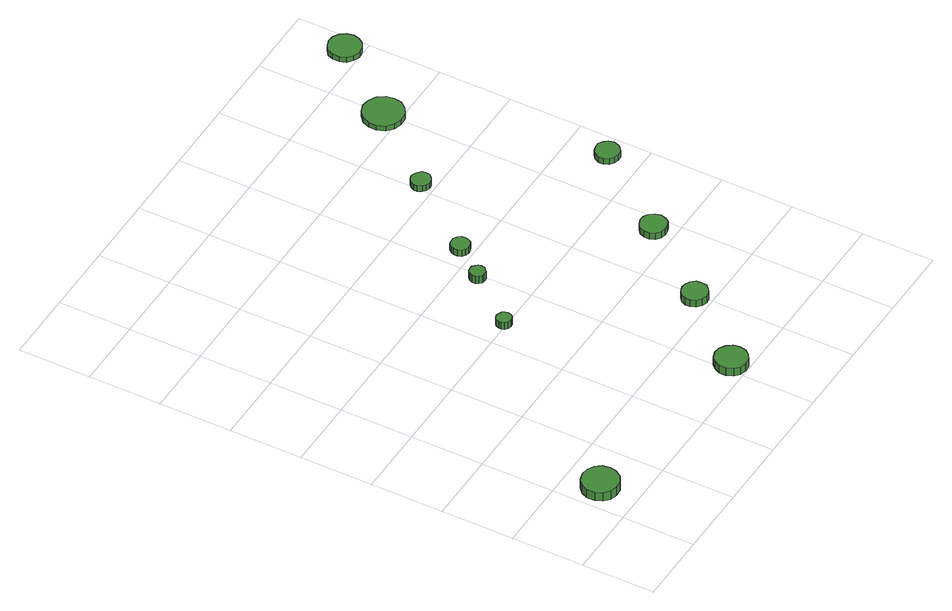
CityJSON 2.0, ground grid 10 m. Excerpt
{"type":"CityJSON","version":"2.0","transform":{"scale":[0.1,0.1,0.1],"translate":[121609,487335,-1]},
"CityObjects":{
"tree1":{"type":"SolitaryVegetationObject","attributes":{"function":"something"},"geometry":[{"type":"MultiSurface","lod":"1","boundaries":[[[0,1,2,3,4,5,6,7,8,9,10,11,12,13,14]],[[15,16,17,18,19,20,21,22,23,24,25,26,27,28,29]],[[0,29,28,1]],[[1,28,27,2]],[[2,27,26,3]],[[3,26,25,4]],[[4,25,24,5]],[[5,24,23,6]],[[6,23,22,7]],[[7,22,21,8]],[[8,21,20,9]],[[9,20,19,10]],[[10,19,18,11]],[[11,18,17,12]],[[12,17,16,13]],[[13,16,15,14]],[[14,15,29,0]]]}]},
"tree2":{"type":"SolitaryVegetationObject","attributes":{"function":"something"}},
"tree3":{"type":"SolitaryVegetationObject","attributes":{"function":"something"}},
"tree4":{"type":"SolitaryVegetationObject","attributes":{"function":"something"}},
"tree5":{"type":"SolitaryVegetationObject","attributes":{"function":"something"},"geometry":[{"type":"MultiSurface","lod":"1","boundaries":[[[30,31,32,33,34,35,36,37,38,39,40,41,42,43,44]],[[45,46,47,48,49,50,51,52,53,54,55,56,57,58,59]],[[30,59,58,31]],[[31,58,57,32]],[[32,57,56,33]],[[33,56,55,34]],[[34,55,54,35]],[[35,54,53,36]],[[36,53,52,37]],[[37,52,51,38]],[[38,51,50,39]],[[39,50,49,40]],[[40,49,48,41]],[[41,48,47,42]],[[42,47,46,43]],[[43,46,45,44]],[[44,45,59,30]]]}]},
"tree6":{"type":"SolitaryVegetationObject","attributes":{"function":"something"},"geometry":[{"type":"MultiSurface","lod":"1","boundaries":[[[60,61,62,63,64,65,66,67,68,69,70,71,72,73,74]],[[75,76,77,78,79,80,81,82,83,84,85,86,87,88,89]],[[60,89,88,61]],[[61,88,87,62]],[[62,87,86,63]],[[63,86,85,64]],[[64,85,84,65]],[[65,84,83,66]],[[66,83,82,67]],[[67,82,81,68]],[[68,81,80,69]],[[69,80,79,70]],[[70,79,78,71]],[[71,78,77,72]],[[72,77,76,73]],[[73,76,75,74]],[[74,75,89,60]]]}]},
"tree7":{"type":"SolitaryVegetationObject","attributes":{"function":"something"},"geometry":[{"type":"MultiSurface","lod":"1","boundaries":[[[90,91,92,93,94,95,96,97,98,99,100,101,102,103,104]],[[105,106,107,108,109,110,111,112,113,114,115,116,117,118,119]],[[90,119,118,91]],[[91,118,117,92]],[[92,117,116,93]],[[93,116,115,94]],[[94,115,114,95]],[[95,114,113,96]],[[96,113,112,97]],[[97,112,111,98]],[[98,111,110,99]],[[99,110,109,100]],[[100,109,108,101]],[[101,108,107,102]],[[102,107,106,103]],[[103,106,105,104]],[[104,105,119,90]]]}]},
"tree8":{"type":"SolitaryVegetationObject","attributes":{"function":"something"},"geometry":[{"type":"MultiSurface","lod":"1","boundaries":[[[120,121,122,123,124,125,126,127,128,129,130,131,132,133,134]],[[135,136,137,138,139,140,141,142,143,144,145,146,147,148,149]],[[120,149,148,121]],[[121,148,147,122]],[[122,147,146,123]],[[123,146,145,124]],[[124,145,144,125]],[[125,144,143,126]],[[126,143,142,127]],[[127,142,141,128]],[[128,141,140,129]],[[129,140,139,130]],[[130,139,138,131]],[[131,138,137,132]],[[132,137,136,133]],[[133,136,135,134]],[[134,135,149,120]]]}]},
"tree9":{"type":"SolitaryVegetationObject","attributes":{"function":"something"},"geometry":[{"type":"MultiSurface","lod":"1","boundaries":[[[150,151,152,153,154,155,156,157,158,159,160,161,162,163,164]],[[165,166,167,168,169,170,171,172,173,174,175,176,177,178,179]],[[150,179,178,151]],[[151,178,177,152]],[[152,177,176,153]],[[153,176,175,154]],[[154,175,174,155]],[[155,174,173,156]],[[156,173,172,157]],[[157,172,171,158]],[[158,171,170,159]],[[159,170,169,160]],[[160,169,168,161]],[[161,168,167,162]],[[162,167,166,163]],[[163,166,165,164]],[[164,165,179,150]]]}]},
"tree10":{"type":"SolitaryVegetationObject","attributes":{"function":"something"},"geometry":[{"type":"MultiSurface","lod":"1","boundaries":[[[180,181,182,183,184,185,186,187,188,189,190,191,192,193,194]],[[195,196,197,198,199,200,201,202,203,204,205,206,207,208,209]],[[180,209,208,181]],[[181,208,207,182]],[[182,207,206,183]],[[183,206,205,184]],[[184,205,204,185]],[[185,204,203,186]],[[186,203,202,187]],[[187,202,201,188]],[[188,201,200,189]],[[189,200,199,190]],[[190,199,198,191]],[[191,198,197,192]],[[192,197,196,193]],[[193,196,195,194]],[[194,195,209,180]]]}]},
"tree11":{"type":"SolitaryVegetationObject","attributes":{"function":"something"},"geometry":[{"type":"MultiSurface","lod":"1","boundaries":[[[210,211,212,213,214,215,216,217,218,219,220,221,222,223,224]],[[225,226,227,228,229,230,231,232,233,234,235,236,237,238,239]],[[210,239,238,211]],[[211,238,237,212]],[[212,237,236,213]],[[213,236,235,214]],[[214,235,234,215]],[[215,234,233,216]],[[216,233,232,217]],[[217,232,231,218]],[[218,231,230,219]],[[219,230,229,220]],[[220,229,228,221]],[[221,228,227,222]],[[222,227,226,223]],[[223,226,225,224]],[[224,225,239,210]]]}]},
"tree12":{"type":"SolitaryVegetationObject","attributes":{"function":"something"},"geometry":[{"type":"MultiSurface","lod":"1","boundaries":[[[240,241,242,243,244,245,246,247,248,249,250,251,252,253,254]],[[255,256,257,258,259,260,261,262,263,264,265,266,267,268,269]],[[240,269,268,241]],[[241,268,267,242]],[[242,267,266,243]],[[243,266,265,244]],[[244,265,264,245]],[[245,264,263,246]],[[246,263,262,247]],[[247,262,261,248]],[[248,261,260,249]],[[249,260,259,250]],[[250,259,258,251]],[[251,258,257,252]],[[252,257,256,253]],[[253,256,255,254]],[[254,255,269,240]]]}]},
"tree13":{"type":"SolitaryVegetationObject","attributes":{"function":"something"},"geometry":[{"type":"MultiSurface","lod":"1","boundaries":[[[270,271,272,273,274,275,276,277,278,279,280,281,282,283,284]],[[285,286,287,288,289,290,291,292,293,294,295,296,297,298,299]],[[270,299,298,271]],[[271,298,297,272]],[[272,297,296,273]],[[273,296,295,274]],[[274,295,294,275]],[[275,294,293,276]],[[276,293,292,277]],[[277,292,291,278]],[[278,291,290,279]],[[279,290,289,280]],[[280,289,288,281]],[[281,288,287,282]],[[282,287,286,283]],[[283,286,285,284]],[[284,285,299,270]]]}]},
"tree14":{"type":"SolitaryVegetationObject","attributes":{"function":"something"},"geometry":[{"type":"MultiSurface","lod":"1","boundaries":[[[300,301,302,303,304,305,306,307,308,309,310,311,312,313,314]],[[315,316,317,318,319,320,321,322,323,324,325,326,327,328,329]],[[300,329,328,301]],[[301,328,327,302]],[[302,327,326,303]],[[303,326,325,304]],[[304,325,324,305]],[[305,324,323,306]],[[306,323,322,307]],[[307,322,321,308]],[[308,321,320,309]],[[309,320,319,310]],[[310,319,318,311]],[[311,318,317,312]],[[312,317,316,313]],[[313,316,315,314]],[[314,315,329,300]]]}]}
},
"vertices":[
[60,52,20],[58,62,20],[52,70,20],[43,75,20],[33,76,20],[23,73,20],[15,66,20],[11,57,20],[11,46,20],[15,37,20],[23,30,20],[33,27,20],[43,28,20],[52,33,20],[58,42,20],[58,42,6],[52,33,6],[43,28,6],[33,27,6],[23,30,6],[15,37,6],[11,46,6],[11,57,6],[15,66,6],[23,73,6],[33,76,6],[43,75,6],[52,70,6],[58,62,6],[60,52,6],
[334,23,18],[332,32,18],[327,39,18],[319,44,18],[310,45,18],[301,42,18],[295,36,18],[291,28,18],[291,19,18],[295,10,18],[301,4,18],[310,1,18],[319,2,18],[327,7,18],[332,14,18],[332,14,6],[327,7,6],[319,2,6],[310,1,6],[301,4,6],[295,10,6],[291,19,6],[291,28,6],[295,36,6],[301,42,6],[310,45,6],[319,44,6],[327,39,6],[332,32,6],[334,23,6],
[247,303,18],[246,307,18],[244,310,18],[240,312,18],[236,313,18],[232,312,18],[229,309,18],[227,305,18],[227,301,18],[229,297,18],[232,294,18],[236,293,18],[240,293,18],[244,295,18],[246,299,18],[246,299,7],[244,295,7],[240,293,7],[236,293,7],[232,294,7],[229,297,7],[227,301,7],[227,305,7],[229,309,7],[232,312,7],[236,313,7],[240,312,7],[244,310,7],[246,307,7],[247,303,7],
[304,373,20],[303,377,20],[300,380,20],[297,383,20],[292,383,20],[288,382,20],[285,379,20],[283,375,20],[283,370,20],[285,366,20],[288,363,20],[292,362,20],[297,362,20],[300,365,20],[303,368,20],[303,368,8],[300,365,8],[297,362,8],[292,362,8],[288,363,8],[285,366,8],[283,370,8],[283,375,8],[285,379,8],[288,382,8],[292,383,8],[297,383,8],[300,380,8],[303,377,8],[304,373,8],
[414,123,17],[413,130,17],[408,136,17],[402,139,17],[395,140,17],[388,138,17],[382,133,17],[379,126,17],[379,119,17],[382,112,17],[388,107,17],[395,105,17],[402,106,17],[408,110,17],[413,115,17],[413,115,6],[408,110,6],[402,106,6],[395,105,6],[388,107,6],[382,112,6],[379,119,6],[379,126,6],[382,133,6],[388,138,6],[395,140,6],[402,139,6],[408,136,6],[413,130,6],[414,123,6],
[341,417,18],[340,422,18],[337,426,18],[332,429,18],[327,429,18],[322,428,18],[318,424,18],[316,419,18],[316,414,18],[318,409,18],[322,406,18],[327,404,18],[332,405,18],[337,407,18],[340,412,18],[340,412,8],[337,407,8],[332,405,8],[327,404,8],[322,406,8],[318,409,8],[316,414,8],[316,419,8],[318,424,8],[322,428,8],[327,429,8],[332,429,8],[337,426,8],[340,422,8],[341,417,8],
[497,228,17],[495,235,17],[491,241,17],[485,245,17],[477,246,17],[470,243,17],[464,238,17],[461,231,17],[461,224,17],[464,217,17],[470,212,17],[477,210,17],[485,211,17],[491,214,17],[495,220,17],[495,220,7],[491,214,7],[485,211,7],[477,210,7],[470,212,7],[464,217,7],[461,224,7],[461,231,7],[464,238,7],[470,243,7],[477,246,7],[485,245,7],[491,241,7],[495,235,7],[497,228,7],
[421,518,18],[420,523,18],[416,527,18],[411,530,18],[406,531,18],[401,529,18],[397,525,18],[394,520,18],[394,515,18],[397,510,18],[401,506,18],[406,504,18],[411,505,18],[416,508,18],[420,512,18],[420,512,9],[416,508,9],[411,505,9],[406,504,9],[401,506,9],[397,510,9],[394,515,9],[394,520,9],[397,525,9],[401,529,9],[406,531,9],[411,530,9],[416,527,9],[420,523,9],[421,518,9],
[585,344,17],[583,351,17],[579,356,17],[573,360,17],[567,360,17],[560,358,17],[555,354,17],[552,347,17],[552,341,17],[555,334,17],[560,330,17],[567,328,17],[573,328,17],[579,332,17],[583,337,17],[583,337,8],[579,332,8],[573,328,8],[567,328,8],[560,330,8],[555,334,8],[552,341,8],[552,347,8],[555,354,8],[560,358,8],[567,360,8],[573,360,8],[579,356,8],[583,351,8],[585,344,8],
[520,619,18],[518,630,18],[511,640,18],[501,645,18],[490,647,18],[479,643,18],[470,635,18],[466,625,18],[466,614,18],[470,603,18],[479,595,18],[490,592,18],[501,593,18],[511,599,18],[518,608,18],[518,608,10],[511,599,10],[501,593,10],[490,592,10],[479,595,10],[470,603,10],[466,614,10],[466,625,10],[470,635,10],[479,643,10],[490,647,10],[501,645,10],[511,640,10],[518,630,10],[520,619,10],
[596,720,18],[594,729,18],[589,736,18],[581,741,18],[572,742,18],[563,739,18],[556,733,18],[553,725,18],[553,715,18],[556,707,18],[563,701,18],[572,698,18],[581,699,18],[589,704,18],[594,711,18],[594,711,10],[589,704,10],[581,699,10],[572,698,10],[563,701,10],[556,707,10],[553,715,10],[553,725,10],[556,733,10],[563,739,10],[572,742,10],[581,741,10],[589,736,10],[594,729,10],[596,720,10]
]}
